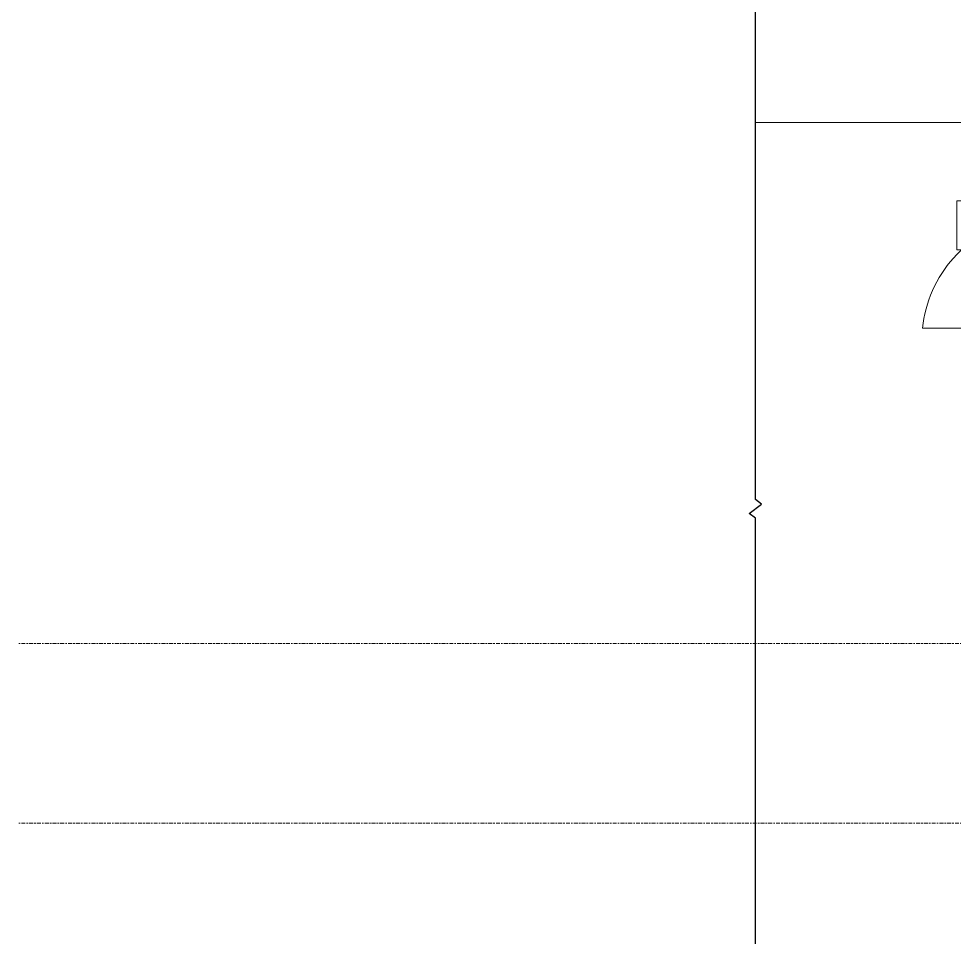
# Model space of a CAD drawing. Header units: centimetres. Extents: x -13467 to 3766, y -437 to 1921.
# Drawn here: x -5238.6 to -4856.8, y 468.9 to 843.8 of the extents above; entities that cross this region are included whole.
import ezdxf

# ---------------------------------------------------------------- set-up
doc = ezdxf.new("R2010")
doc.units = ezdxf.units.CM
doc.linetypes.add('Centre', pattern=[3.175, 0.635, -0.475, 1.59, -0.475])
for name, color, linetype, lineweight in [('A-CLNG', 7, 'Continuous', 9), ('A-DETL-GENF', 7, 'Continuous', 9), ('A-DETL-MEDM', 7, 'Continuous', 25), ('A-FLOR-LEVL', 7, 'Continuous', 9), ('E-LITE-EQPM', 7, 'Continuous', 9), ('G-IMPT', 7, 'Continuous', 9)]:
    doc.layers.add(name, color=color, linetype=linetype, lineweight=lineweight)

# ---------------------------------------------------------------- blocks, each defined once
blk = doc.blocks.new('LamparaTecho - LamparaTecho_ipt-1627552-Sección 1-2')
at = {"layer": 'G-IMPT'}
for p, q in [((-2796.33, 801.54), (-2796.33, 769.54)), ((-2794.33, 801.54), (-2796.33, 801.54)), ((-2794.33, 769.54), (-2794.33, 801.54)), ((-2804.33, 769.54), (-2804.33, 749.54)), ((-2804.33, 769.54), (-2786.33, 769.54)), ((-2786.33, 749.54), (-2786.33, 769.54)), ((-2804.33, 749.54), (-2786.33, 749.54)), ((-2795.33, 717.54), (-2818.33, 717.54)), ((-2795.33, 717.54), (-2772.33, 717.54))]:
    blk.add_line(p, q, dxfattribs=at)
at = {"layer": 'G-IMPT', "flags": 128}
for points in [[(-2818.33, 717.54), (-2818.1, 719.52), (-2817.79, 721.48), (-2817.41, 723.43), (-2816.94, 725.36), (-2816.4, 727.27), (-2815.79, 729.16), (-2815.1, 731.02), (-2814.33, 732.86), (-2813.5, 734.66), (-2812.59, 736.42), (-2811.61, 738.15), (-2810.56, 739.84), (-2809.45, 741.49), (-2808.27, 743.08), (-2807.03, 744.63), (-2805.73, 746.13), (-2804.36, 747.58), (-2802.95, 748.97), (-2802.33, 749.54)], [(-2788.33, 749.54), (-2786.88, 748.18), (-2785.5, 746.76), (-2784.17, 745.28), (-2782.9, 743.75), (-2781.7, 742.17), (-2780.56, 740.54), (-2779.48, 738.87), (-2778.47, 737.16), (-2777.53, 735.41), (-2776.67, 733.63), (-2775.87, 731.81), (-2775.15, 729.96), (-2774.5, 728.08), (-2773.93, 726.18), (-2773.43, 724.25), (-2773.02, 722.31), (-2772.68, 720.35), (-2772.41, 718.38), (-2772.33, 717.54)]]:
    blk.add_lwpolyline(points, dxfattribs=at)
blk = doc.blocks.new('LamparaTecho - Standard-1626701-Sección 1-2')
blk.add_blockref('LamparaTecho - LamparaTecho_ipt-1627552-Sección 1-2', (0, 0))
blk = doc.blocks.new('PQ_RVR_MEP-01_ZZ_ZZ_MO_T_A_rvt-2-Sección 1-2')
at = {"layer": 'E-LITE-EQPM', "lineweight": 9}
blk.add_blockref('LamparaTecho - Standard-1626701-Sección 1-2', (-1500, 0), dxfattribs=at)
blk = doc.blocks.new('M_Break Line - M_Break Line-1962139-Sección 1-2')
at = {"layer": 'A-DETL-MEDM'}
for p, q in [((-4386.6, 647.56), (-4386.6, 1605.37)), ((-4389.14, 641.84), (-4384.06, 645.65)), ((-4384.06, 645.65), (-4386.6, 647.56)), ((-4386.6, 639.94), (-4389.14, 641.84)), ((-4386.6, -148.63), (-4386.6, 639.94))]:
    blk.add_line(p, q, dxfattribs=at)

msp = doc.modelspace()

# ---------------------------------------------------------------- linework, layer by layer
at = {"layer": 'A-CLNG', "color": 8, "lineweight": 18, "true_color": 0x808080}
msp.add_line((-3129.718, 801.545), (-4937.954, 801.545), dxfattribs=at)
at = {"layer": 'A-FLOR-LEVL', "color": 253, "linetype": 'Centre', "true_color": 0xaaaaaa}
for p, q in [((-5238.571, 588.801), (1888.136, 588.801)), ((-5238.571, 515.53), (1888.136, 515.53))]:
    msp.add_line(p, q, dxfattribs=at)

# ---------------------------------------------------------------- block references
at = {"lineweight": 5}
msp.add_blockref('PQ_RVR_MEP-01_ZZ_ZZ_MO_T_A_rvt-2-Sección 1-2', (-551.352, 0), dxfattribs=at)
at = {"layer": 'A-DETL-GENF'}
msp.add_blockref('M_Break Line - M_Break Line-1962139-Sección 1-2', (-551.352, 0), dxfattribs=at)

doc.saveas('drawing.dxf')
